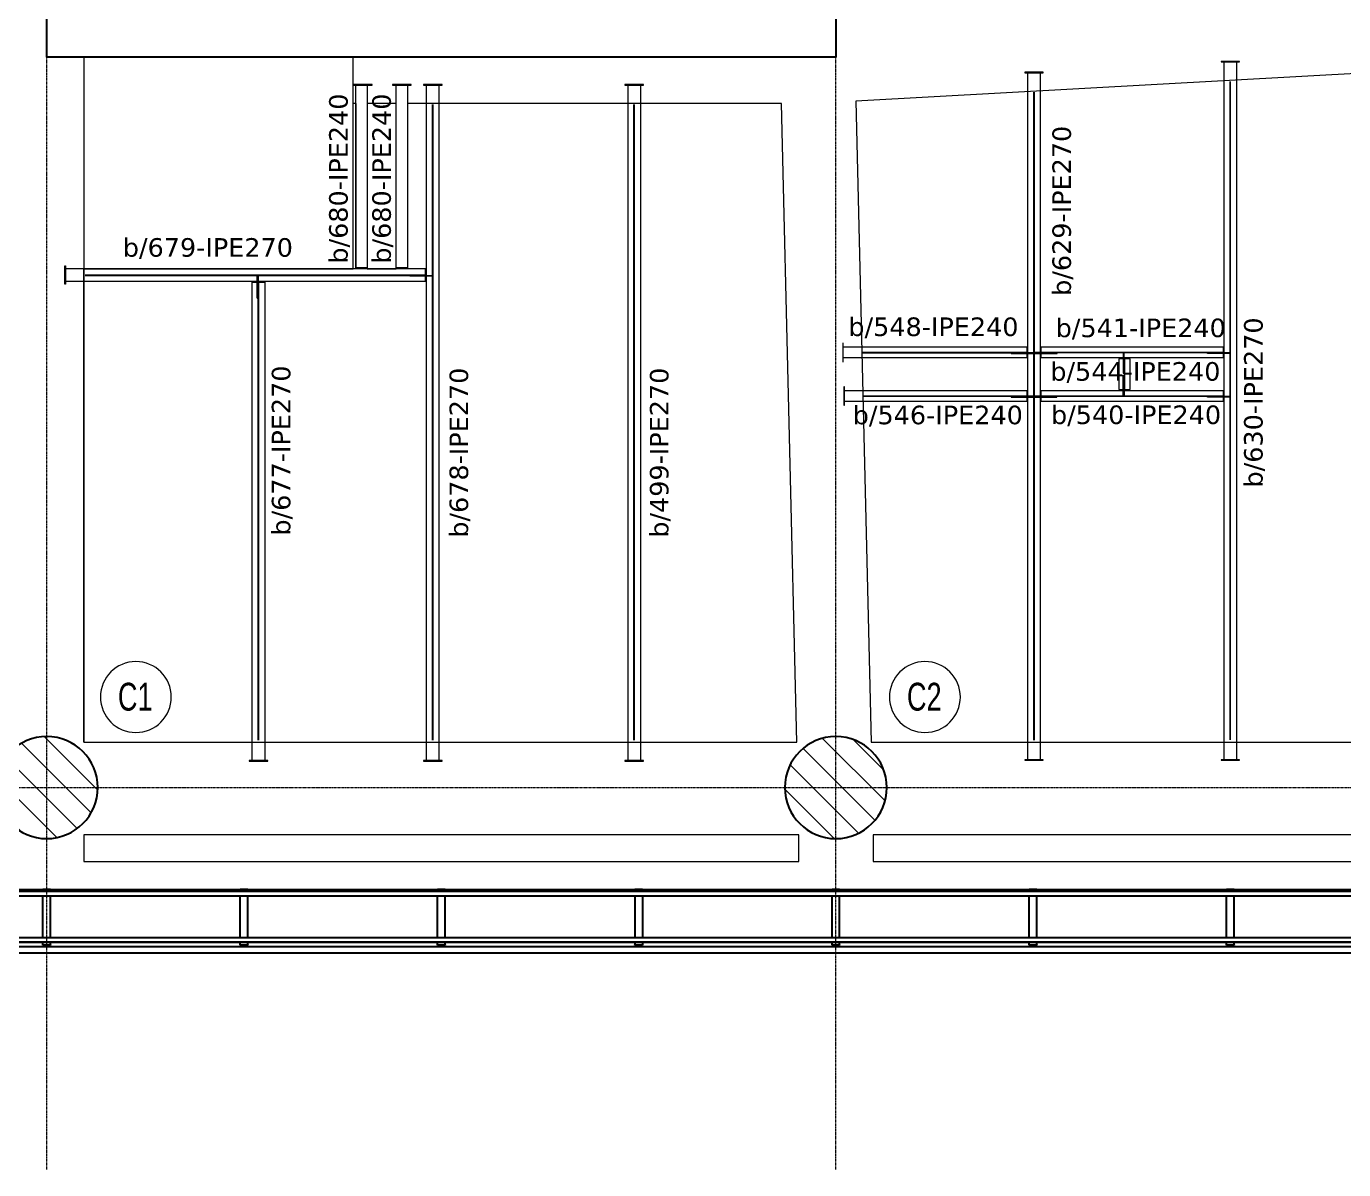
# Model space of a CAD drawing. Header units: millimetres. Extents: x 654 to 77164, y -21218 to 30031.
# Drawn here: x 13352 to 27543, y -4117 to 8203 of the extents above; entities that cross this region are included whole.
import ezdxf

# ---------------------------------------------------------------- set-up
doc = ezdxf.new("R2010")
doc.units = ezdxf.units.MM
doc.linetypes.add('Grid Line', pattern=[3.33375, 1.905, -0.47625, 0.47625, -0.47625])
for name, color, linetype, lineweight in [('0-1', 7, 'Continuous', 5), ('A_ALMA', 255, 'Continuous', 5), ('E_B_PLACA-1', 10, 'Continuous', 25), ('E_B_PLACA-2', 254, 'Continuous', 25), ('E_COLUMNAS', 1, 'Continuous', 18), ('E_COLUMNAS-3', 1, 'Continuous', 35), ('E_COLUMNAS-4', 1, 'Continuous', 25), ('E_EJES-1', 8, 'Grid Line', 9), ('E_MUROS-1', 2, 'Continuous', 25), ('E_TEXTO', 3, 'Continuous', 9), ('E_VIGAS', 5, 'Continuous', 9), ('E_VIGAS-1', 5, 'Continuous', 25), ('E_VIGAS-2', 10, 'Continuous', 25), ('I-WALL-1', 2, 'Continuous', 18), ('P-PLATINA', 6, 'Continuous', 15), ('VIGAS_HCB', 253, 'Continuous', 15)]:
    doc.layers.add(name, color=color, linetype=linetype, lineweight=lineweight)
doc.styles.add('Arial Narrow', font='', dxfattribs={"width": 0.85, "height": 0.3})
doc.styles.add('VERDANA', font='verdana.ttf')
doc.styles.get('Arial Narrow').set_extended_font_data('Arial Narrow')

# ---------------------------------------------------------------- blocks, each defined once
blk = doc.blocks.new('EST_SFM_VIGA-METALICA-SECCION-C - EST_SFM_VIGA-METALICA-UPN100-1527742-_58_00m_N_E_-NIVEL-15 DOC')
at = {"layer": 'E_VIGAS-2'}
for p, q in [((34.044, 0.018), (-34.827, 0.018)), ((-34.827, -0.032), (34.044, -0.032))]:
    blk.add_line(p, q, dxfattribs=at)
blk = doc.blocks.new('EST_SFM_VIGA-METALICA-SECCION-C - EST_SFM_VIGA-METALICA-UPN100-1527772-_58_00m_N_E_-NIVEL-15 DOC')
at = {"layer": 'E_VIGAS-2'}
for p, q in [((34.942, 0.032), (-34.929, 0.032)), ((-34.929, -0.018), (34.942, -0.018))]:
    blk.add_line(p, q, dxfattribs=at)
blk = doc.blocks.new('EST_SFM_VIGA-METALICA-SECCION-C - EST_SFM_VIGA-METALICA-UPN160-1579051-_58_00m_N_E_-NIVEL-15 DOC')
at = {"layer": 'E_VIGAS-1'}
for p, q in [((30.107, 0.047), (-30.264, 0.047)), ((-30.269, -0.018), (30.113, -0.018))]:
    blk.add_line(p, q, dxfattribs=at)
blk = doc.blocks.new('DCTIB_CNI_EST_MOD-1A-FAC_0001_rvt-1-_58_00m_N_E_-NIVEL-15 DOC')
at = {"layer": 'E_B_PLACA-1'}
for p, q in [((-74.597, 139.545), (-5.727, 139.545)), ((-5.177, 138.995), (-75.147, 138.995))]:
    blk.add_line(p, q, dxfattribs=at)
at = {"layer": 'E_B_PLACA-2'}
for p, q in [((-5.727, 139.545), (-74.597, 139.545)), ((-75.147, 138.995), (-5.177, 138.995))]:
    blk.add_line(p, q, dxfattribs=at)
at = {"layer": 'E_VIGAS-1'}
for p, q in [((-65.703, 139.567), (-65.621, 139.567)), ((-65.703, 139.545), (-65.703, 139.567)), ((-65.703, 139.045), (-65.703, 139.495)), ((-65.621, 139.545), (-65.621, 139.567)), ((-65.621, 139.045), (-65.621, 139.495)), ((-63.578, 139.567), (-63.496, 139.567)), ((-63.578, 139.545), (-63.578, 139.567)), ((-63.578, 139.045), (-63.578, 139.495)), ((-63.496, 139.545), (-63.496, 139.567)), ((-63.496, 139.045), (-63.496, 139.495)), ((-61.453, 139.567), (-61.371, 139.567)), ((-61.453, 139.545), (-61.453, 139.567)), ((-61.453, 139.045), (-61.453, 139.495)), ((-61.371, 139.545), (-61.371, 139.567)), ((-61.371, 139.045), (-61.371, 139.495)), ((-59.328, 139.567), (-59.246, 139.567)), ((-59.328, 139.567), (-59.328, 139.545)), ((-59.328, 139.495), (-59.328, 139.045)), ((-59.246, 139.567), (-59.246, 139.545)), ((-59.246, 139.495), (-59.246, 139.045)), ((-57.203, 139.567), (-57.121, 139.567)), ((-57.203, 139.545), (-57.203, 139.567)), ((-57.203, 139.045), (-57.203, 139.495)), ((-57.121, 139.545), (-57.121, 139.567)), ((-57.121, 139.045), (-57.121, 139.495)), ((-55.078, 139.567), (-54.996, 139.567)), ((-55.078, 139.545), (-55.078, 139.567)), ((-55.078, 139.045), (-55.078, 139.495)), ((-54.996, 139.545), (-54.996, 139.567)), ((-54.996, 139.045), (-54.996, 139.495)), ((-52.953, 139.567), (-52.871, 139.567)), ((-52.953, 139.545), (-52.953, 139.567)), ((-52.953, 139.045), (-52.953, 139.495)), ((-52.871, 139.545), (-52.871, 139.567)), ((-52.871, 139.045), (-52.871, 139.495)), ((-65.703, 138.967), (-65.703, 138.995)), ((-65.703, 138.966), (-65.703, 138.967)), ((-65.703, 138.967), (-65.621, 138.967)), ((-65.675, 138.966), (-65.703, 138.966)), ((-65.665, 138.961), (-65.665, 138.966)), ((-65.665, 138.947), (-65.665, 138.961)), ((-65.66, 138.966), (-65.66, 138.961)), ((-65.66, 138.961), (-65.66, 138.947)), ((-65.621, 138.966), (-65.649, 138.966)), ((-65.621, 138.967), (-65.621, 138.995)), ((-65.621, 138.967), (-65.621, 138.966)), ((-63.578, 138.967), (-63.578, 138.995)), ((-63.578, 138.966), (-63.578, 138.967)), ((-63.578, 138.967), (-63.496, 138.967)), ((-63.55, 138.966), (-63.578, 138.966)), ((-63.54, 138.961), (-63.54, 138.966)), ((-63.54, 138.947), (-63.54, 138.961)), ((-63.535, 138.966), (-63.535, 138.961)), ((-63.535, 138.961), (-63.535, 138.947)), ((-63.496, 138.966), (-63.524, 138.966)), ((-63.496, 138.967), (-63.496, 138.995)), ((-63.496, 138.967), (-63.496, 138.966)), ((-61.453, 138.967), (-61.453, 138.995)), ((-61.453, 138.966), (-61.453, 138.967)), ((-61.453, 138.967), (-61.371, 138.967)), ((-61.425, 138.966), (-61.453, 138.966)), ((-61.415, 138.961), (-61.415, 138.966)), ((-61.415, 138.947), (-61.415, 138.961)), ((-61.41, 138.966), (-61.41, 138.961)), ((-61.41, 138.961), (-61.41, 138.947)), ((-61.371, 138.966), (-61.399, 138.966)), ((-61.371, 138.967), (-61.371, 138.995)), ((-61.371, 138.967), (-61.371, 138.966)), ((-59.328, 138.995), (-59.328, 138.967)), ((-59.328, 138.967), (-59.246, 138.967)), ((-59.328, 138.966), (-59.328, 138.967)), ((-59.3, 138.966), (-59.328, 138.966)), ((-59.29, 138.961), (-59.29, 138.966)), ((-59.29, 138.947), (-59.29, 138.961)), ((-59.285, 138.966), (-59.285, 138.961)), ((-59.285, 138.961), (-59.285, 138.947)), ((-59.246, 138.966), (-59.274, 138.966)), ((-59.246, 138.995), (-59.246, 138.967)), ((-59.246, 138.967), (-59.246, 138.966)), ((-57.203, 138.967), (-57.203, 138.995)), ((-57.203, 138.966), (-57.203, 138.967)), ((-57.203, 138.967), (-57.121, 138.967)), ((-57.176, 138.966), (-57.203, 138.966)), ((-57.165, 138.961), (-57.165, 138.966)), ((-57.165, 138.947), (-57.165, 138.961)), ((-57.16, 138.966), (-57.16, 138.961)), ((-57.16, 138.961), (-57.16, 138.947)), ((-57.121, 138.966), (-57.149, 138.966)), ((-57.121, 138.967), (-57.121, 138.995)), ((-57.121, 138.967), (-57.121, 138.966)), ((-55.078, 138.967), (-55.078, 138.995)), ((-55.078, 138.966), (-55.078, 138.967)), ((-55.078, 138.967), (-54.996, 138.967)), ((-55.05, 138.966), (-55.078, 138.966)), ((-55.04, 138.961), (-55.04, 138.966)), ((-55.04, 138.947), (-55.04, 138.961)), ((-55.035, 138.966), (-55.035, 138.961)), ((-55.035, 138.961), (-55.035, 138.947)), ((-54.996, 138.966), (-55.024, 138.966)), ((-54.996, 138.967), (-54.996, 138.995)), ((-54.996, 138.967), (-54.996, 138.966)), ((-52.953, 138.967), (-52.953, 138.995)), ((-52.953, 138.966), (-52.953, 138.967)), ((-52.953, 138.967), (-52.871, 138.967)), ((-52.925, 138.966), (-52.953, 138.966)), ((-52.915, 138.961), (-52.915, 138.966)), ((-52.915, 138.947), (-52.915, 138.961)), ((-52.91, 138.966), (-52.91, 138.961)), ((-52.91, 138.961), (-52.91, 138.947)), ((-52.871, 138.966), (-52.899, 138.966)), ((-52.871, 138.967), (-52.871, 138.995)), ((-52.871, 138.967), (-52.871, 138.966))]:
    blk.add_line(p, q, dxfattribs=at)
for points, knots in [([(-65.675, 138.966), (-65.674, 138.966), (-65.673, 138.966), (-65.67, 138.966), (-65.668, 138.965), (-65.666, 138.964), (-65.665, 138.963), (-65.665, 138.962), (-65.665, 138.961)], [0, 0, 0, 0, 0.142857, 0.285714, 0.428571, 0.571429, 0.785714, 1, 1, 1, 1]), ([(-65.665, 138.961), (-65.665, 138.962), (-65.665, 138.963), (-65.667, 138.965), (-65.668, 138.965), (-65.67, 138.966), (-65.671, 138.966), (-65.672, 138.966), (-65.674, 138.966), (-65.675, 138.966)], [0, 0, 0, 0, 0.285714, 0.428571, 0.571429, 0.678571, 0.732143, 0.785714, 1, 1, 1, 1]), ([(-65.649, 138.966), (-65.65, 138.966), (-65.651, 138.966), (-65.654, 138.966), (-65.656, 138.965), (-65.658, 138.964), (-65.659, 138.963), (-65.66, 138.962), (-65.66, 138.961)], [0, 0, 0, 0, 0.142857, 0.285714, 0.428571, 0.571429, 0.785714, 1, 1, 1, 1]), ([(-65.66, 138.961), (-65.66, 138.962), (-65.659, 138.963), (-65.658, 138.965), (-65.656, 138.965), (-65.655, 138.966), (-65.654, 138.966), (-65.652, 138.966), (-65.65, 138.966), (-65.649, 138.966)], [0, 0, 0, 0, 0.285714, 0.428571, 0.571429, 0.678571, 0.732143, 0.785714, 1, 1, 1, 1]), ([(-63.55, 138.966), (-63.549, 138.966), (-63.548, 138.966), (-63.545, 138.966), (-63.543, 138.965), (-63.541, 138.964), (-63.54, 138.963), (-63.54, 138.962), (-63.54, 138.961)], [0, 0, 0, 0, 0.142857, 0.285714, 0.428571, 0.571429, 0.785714, 1, 1, 1, 1]), ([(-63.54, 138.961), (-63.54, 138.962), (-63.54, 138.963), (-63.542, 138.965), (-63.543, 138.965), (-63.545, 138.966), (-63.546, 138.966), (-63.547, 138.966), (-63.549, 138.966), (-63.55, 138.966)], [0, 0, 0, 0, 0.285714, 0.428571, 0.571429, 0.678571, 0.732143, 0.785714, 1, 1, 1, 1]), ([(-63.524, 138.966), (-63.525, 138.966), (-63.526, 138.966), (-63.529, 138.966), (-63.531, 138.965), (-63.533, 138.964), (-63.534, 138.963), (-63.535, 138.962), (-63.535, 138.961)], [0, 0, 0, 0, 0.142857, 0.285714, 0.428571, 0.571429, 0.785714, 1, 1, 1, 1]), ([(-63.535, 138.961), (-63.535, 138.962), (-63.534, 138.963), (-63.533, 138.965), (-63.531, 138.965), (-63.53, 138.966), (-63.529, 138.966), (-63.527, 138.966), (-63.525, 138.966), (-63.524, 138.966)], [0, 0, 0, 0, 0.285714, 0.428571, 0.571429, 0.678571, 0.732143, 0.785714, 1, 1, 1, 1]), ([(-61.425, 138.966), (-61.424, 138.966), (-61.423, 138.966), (-61.42, 138.966), (-61.418, 138.965), (-61.416, 138.964), (-61.415, 138.963), (-61.415, 138.962), (-61.415, 138.961)], [0, 0, 0, 0, 0.142857, 0.285714, 0.428571, 0.571429, 0.785714, 1, 1, 1, 1]), ([(-61.415, 138.961), (-61.415, 138.962), (-61.415, 138.963), (-61.417, 138.965), (-61.418, 138.965), (-61.42, 138.966), (-61.421, 138.966), (-61.422, 138.966), (-61.424, 138.966), (-61.425, 138.966)], [0, 0, 0, 0, 0.285714, 0.428571, 0.571429, 0.678571, 0.732143, 0.785714, 1, 1, 1, 1]), ([(-61.399, 138.966), (-61.4, 138.966), (-61.401, 138.966), (-61.404, 138.966), (-61.406, 138.965), (-61.408, 138.964), (-61.409, 138.963), (-61.41, 138.962), (-61.41, 138.961)], [0, 0, 0, 0, 0.142857, 0.285714, 0.428571, 0.571429, 0.785714, 1, 1, 1, 1]), ([(-61.41, 138.961), (-61.41, 138.962), (-61.409, 138.963), (-61.408, 138.965), (-61.406, 138.965), (-61.405, 138.966), (-61.404, 138.966), (-61.402, 138.966), (-61.4, 138.966), (-61.399, 138.966)], [0, 0, 0, 0, 0.285714, 0.428571, 0.571429, 0.678571, 0.732143, 0.785714, 1, 1, 1, 1]), ([(-59.29, 138.961), (-59.29, 138.962), (-59.29, 138.963), (-59.292, 138.965), (-59.293, 138.965), (-59.295, 138.966), (-59.296, 138.966), (-59.297, 138.966), (-59.299, 138.966), (-59.3, 138.966)], [0, 0, 0, 0, 0.285714, 0.428571, 0.571429, 0.678571, 0.732143, 0.785714, 1, 1, 1, 1]), ([(-59.3, 138.966), (-59.299, 138.966), (-59.298, 138.966), (-59.295, 138.966), (-59.293, 138.965), (-59.291, 138.964), (-59.29, 138.963), (-59.29, 138.962), (-59.29, 138.961)], [0, 0, 0, 0, 0.142857, 0.285714, 0.428571, 0.571429, 0.785714, 1, 1, 1, 1]), ([(-59.285, 138.961), (-59.285, 138.962), (-59.284, 138.963), (-59.283, 138.965), (-59.281, 138.965), (-59.28, 138.966), (-59.279, 138.966), (-59.277, 138.966), (-59.275, 138.966), (-59.274, 138.966)], [0, 0, 0, 0, 0.285714, 0.428571, 0.571429, 0.678571, 0.732143, 0.785714, 1, 1, 1, 1]), ([(-59.274, 138.966), (-59.275, 138.966), (-59.276, 138.966), (-59.279, 138.966), (-59.281, 138.965), (-59.283, 138.964), (-59.284, 138.963), (-59.285, 138.962), (-59.285, 138.961)], [0, 0, 0, 0, 0.142857, 0.285714, 0.428571, 0.571429, 0.785714, 1, 1, 1, 1]), ([(-57.176, 138.966), (-57.175, 138.966), (-57.173, 138.966), (-57.171, 138.966), (-57.168, 138.965), (-57.167, 138.964), (-57.165, 138.963), (-57.165, 138.962), (-57.165, 138.961)], [0, 0, 0, 0, 0.142857, 0.285714, 0.428571, 0.571429, 0.785714, 1, 1, 1, 1]), ([(-57.165, 138.961), (-57.165, 138.962), (-57.165, 138.963), (-57.167, 138.965), (-57.168, 138.965), (-57.17, 138.966), (-57.171, 138.966), (-57.173, 138.966), (-57.174, 138.966), (-57.176, 138.966)], [0, 0, 0, 0, 0.285714, 0.428571, 0.571429, 0.678571, 0.732143, 0.785714, 1, 1, 1, 1]), ([(-57.149, 138.966), (-57.15, 138.966), (-57.152, 138.966), (-57.154, 138.966), (-57.156, 138.965), (-57.158, 138.964), (-57.16, 138.963), (-57.16, 138.962), (-57.16, 138.961)], [0, 0, 0, 0, 0.142857, 0.285714, 0.428571, 0.571429, 0.785714, 1, 1, 1, 1]), ([(-57.16, 138.961), (-57.16, 138.962), (-57.159, 138.963), (-57.158, 138.965), (-57.156, 138.965), (-57.155, 138.966), (-57.154, 138.966), (-57.152, 138.966), (-57.15, 138.966), (-57.149, 138.966)], [0, 0, 0, 0, 0.285714, 0.428571, 0.571429, 0.678571, 0.732143, 0.785714, 1, 1, 1, 1]), ([(-55.05, 138.966), (-55.049, 138.966), (-55.048, 138.966), (-55.045, 138.966), (-55.043, 138.965), (-55.041, 138.964), (-55.04, 138.963), (-55.04, 138.962), (-55.04, 138.961)], [0, 0, 0, 0, 0.142857, 0.285714, 0.428571, 0.571429, 0.785714, 1, 1, 1, 1]), ([(-55.04, 138.961), (-55.04, 138.962), (-55.04, 138.963), (-55.042, 138.965), (-55.043, 138.965), (-55.045, 138.966), (-55.046, 138.966), (-55.047, 138.966), (-55.049, 138.966), (-55.05, 138.966)], [0, 0, 0, 0, 0.285714, 0.428571, 0.571429, 0.678571, 0.732143, 0.785714, 1, 1, 1, 1]), ([(-55.024, 138.966), (-55.025, 138.966), (-55.026, 138.966), (-55.029, 138.966), (-55.031, 138.965), (-55.033, 138.964), (-55.034, 138.963), (-55.035, 138.962), (-55.035, 138.961)], [0, 0, 0, 0, 0.142857, 0.285714, 0.428571, 0.571429, 0.785714, 1, 1, 1, 1]), ([(-55.035, 138.961), (-55.035, 138.962), (-55.034, 138.963), (-55.033, 138.965), (-55.031, 138.965), (-55.03, 138.966), (-55.029, 138.966), (-55.027, 138.966), (-55.025, 138.966), (-55.024, 138.966)], [0, 0, 0, 0, 0.285714, 0.428571, 0.571429, 0.678571, 0.732143, 0.785714, 1, 1, 1, 1]), ([(-52.925, 138.966), (-52.924, 138.966), (-52.923, 138.966), (-52.92, 138.966), (-52.918, 138.965), (-52.916, 138.964), (-52.915, 138.963), (-52.915, 138.962), (-52.915, 138.961)], [0, 0, 0, 0, 0.142857, 0.285714, 0.428571, 0.571429, 0.785714, 1, 1, 1, 1]), ([(-52.915, 138.961), (-52.915, 138.962), (-52.915, 138.963), (-52.917, 138.965), (-52.918, 138.965), (-52.92, 138.966), (-52.921, 138.966), (-52.922, 138.966), (-52.924, 138.966), (-52.925, 138.966)], [0, 0, 0, 0, 0.285714, 0.428571, 0.571429, 0.678571, 0.732143, 0.785714, 1, 1, 1, 1]), ([(-52.899, 138.966), (-52.9, 138.966), (-52.901, 138.966), (-52.904, 138.966), (-52.906, 138.965), (-52.908, 138.964), (-52.909, 138.963), (-52.91, 138.962), (-52.91, 138.961)], [0, 0, 0, 0, 0.142857, 0.285714, 0.428571, 0.571429, 0.785714, 1, 1, 1, 1]), ([(-52.91, 138.961), (-52.91, 138.962), (-52.909, 138.963), (-52.908, 138.965), (-52.906, 138.965), (-52.905, 138.966), (-52.904, 138.966), (-52.902, 138.966), (-52.9, 138.966), (-52.899, 138.966)], [0, 0, 0, 0, 0.285714, 0.428571, 0.571429, 0.678571, 0.732143, 0.785714, 1, 1, 1, 1])]:
    blk.add_open_spline(points, degree=3, knots=knots, dxfattribs=at)
for name, p in [('EST_SFM_VIGA-METALICA-SECCION-C - EST_SFM_VIGA-METALICA-UPN100-1527742-_58_00m_N_E_-NIVEL-15 DOC', (-39.77, 139.527)), ('EST_SFM_VIGA-METALICA-SECCION-C - EST_SFM_VIGA-METALICA-UPN160-1579051-_58_00m_N_E_-NIVEL-15 DOC', (-40.084, 138.9)), ('EST_SFM_VIGA-METALICA-SECCION-C - EST_SFM_VIGA-METALICA-UPN100-1527772-_58_00m_N_E_-NIVEL-15 DOC', (-40.169, 139.013))]:
    blk.add_blockref(name, p, dxfattribs=at)
blk = doc.blocks.new('EST_SCM_COLUMNA-SECCION-CIRCULAR - EST_SCM_COLUMNA-CONCRETO-CIRCULAR_Ø_110cm-1246218-_58_00m_N_E_-NIVEL-15 DOC')
at = {"layer": 'E_COLUMNAS'}
h = blk.add_hatch(dxfattribs=at)
h.set_pattern_fill('FP_6', color=256, style=0, pattern_type=2)
h.set_pattern_definition([(135, (65.662, -140.662), (-0.15909903, -0.15909903), [])])
h.paths.add_polyline_path([(0.041, -0.548), (0.122, -0.536), (0.201, -0.512), (0.275, -0.476), (0.343, -0.43), (0.403, -0.374), (0.454, -0.31), (0.496, -0.239), (0.526, -0.162), (0.544, -0.082), (0.55, 0), (0.544, 0.082), (0.526, 0.162), (0.492, 0.245), (0.454, 0.31), (0.403, 0.374), (0.343, 0.43), (0.275, 0.476), (0.201, 0.512), (0.122, 0.536), (0.041, 0.548), (-0.041, 0.548), (-0.122, 0.536), (-0.201, 0.512), (-0.275, 0.476), (-0.343, 0.43), (-0.403, 0.374), (-0.454, 0.31), (-0.496, 0.239), (-0.526, 0.162), (-0.544, 0.082), (-0.55, 0), (-0.544, -0.082), (-0.526, -0.162), (-0.496, -0.239), (-0.454, -0.31), (-0.403, -0.374), (-0.343, -0.43), (-0.275, -0.476), (-0.201, -0.512), (-0.122, -0.536), (-0.041, -0.548)])
at = {"layer": 'E_COLUMNAS-4'}
for start, end in [(360, 180), (180, 360)]:
    blk.add_arc((0, 0), 0.55, start, end, dxfattribs=at)
blk = doc.blocks.new('EST_SCM_COLUMNA-SECCION-CIRCULAR - EST_SCM_COLUMNA-CONCRETO-CIRCULAR_Ø_110cm-V11-_58_00m_N_E_-NIVEL-15 DOC')
at = {"layer": 'E_COLUMNAS'}
h = blk.add_hatch(dxfattribs=at)
h.set_pattern_fill('FP_8', color=256, style=0, pattern_type=2)
h.set_pattern_definition([(135, (57.162, -140.662), (-0.15909903, -0.15909903), [])])
h.paths.add_polyline_path([(0.041, -0.548), (0.122, -0.536), (0.201, -0.512), (0.275, -0.476), (0.343, -0.43), (0.403, -0.374), (0.454, -0.31), (0.496, -0.239), (0.526, -0.162), (0.544, -0.082), (0.55, 0), (0.544, 0.082), (0.526, 0.162), (0.496, 0.239), (0.454, 0.31), (0.403, 0.374), (0.343, 0.43), (0.275, 0.476), (0.201, 0.512), (0.122, 0.536), (0.041, 0.548), (-0.041, 0.548), (-0.122, 0.536), (-0.201, 0.512), (-0.275, 0.476), (-0.343, 0.43), (-0.403, 0.374), (-0.454, 0.31), (-0.496, 0.239), (-0.526, 0.162), (-0.544, 0.082), (-0.55, 0), (-0.544, -0.082), (-0.526, -0.162), (-0.496, -0.239), (-0.454, -0.31), (-0.403, -0.374), (-0.343, -0.43), (-0.275, -0.476), (-0.201, -0.512), (-0.122, -0.536), (-0.041, -0.548)])
at = {"layer": 'E_COLUMNAS-4'}
for start, end in [(360, 180), (180, 360)]:
    blk.add_arc((0, 0), 0.55, start, end, dxfattribs=at)
blk = doc.blocks.new('CNI_TAG COLUMNAS CONCRETO MARCA - CNI_COLUMNA CONCRETO-582370-_58_00m_N_E_-NIVEL-15 DOC')
at = {"layer": 'E_TEXTO'}
for start, end in [(360, 180), (180, 360)]:
    blk.add_arc((0.000261, -0.000148), 0.002545, start, end, dxfattribs=at)

msp = doc.modelspace()

# ---------------------------------------------------------------- linework, layer by layer
at = {"layer": 'A_ALMA'}
for p, q in [((26318.8, 512.8), (26318.8, 7609.3)), ((26325.4, 512.8), (26325.4, 7609.3)), ((24204, 510), (24204, 7492.5)), ((24210.6, 510), (24210.6, 7492.5)), ((17726.5, 510), (17726.5, 7360.1)), ((17733.1, 510), (17733.1, 7360.1)), ((19897.7, 510), (19897.7, 7360.1)), ((19904.3, 510), (19904.3, 7360.1)), ((13984.8, 5525.9), (17649.6, 5525.9)), ((13984.8, 5519.3), (17649.6, 5519.3)), ((15848.8, 510), (15848.8, 5445.1)), ((15848.8, 510), (15848.8, 5442.3)), ((15855.4, 510), (15855.4, 5445.1)), ((15855.4, 510), (15855.4, 5442.3)), ((22362.1, 4691.9), (24129.8, 4691.9)), ((22362.1, 4685.7), (24130.8, 4685.7)), ((24284.8, 4693), (26244.6, 4693)), ((24285.8, 4686.8), (26245.6, 4686.8)), ((25179.2, 4467), (25179.2, 4618.7)), ((25185.4, 4288.7), (25185.4, 4619.5)), ((25180.2, 4288.7), (25180.2, 4442.8)), ((22374.8, 4222.2), (24129.4, 4222.2)), ((22374.8, 4216), (24129.4, 4216)), ((24285.8, 4222.2), (26245.6, 4222.2)), ((24285.8, 4216), (26245.6, 4216))]:
    msp.add_line(p, q, dxfattribs=at)
at = {"layer": 'E_EJES-1'}
for p, q in [((13572.1, -4117.1), (13572.1, 29130.8)), ((22072.1, -4117.1), (22072.1, 29130.8)), ((1554, 0), (76264.1, 0))]:
    msp.add_line(p, q, dxfattribs=at)
at = {"layer": 'E_MUROS-1'}
msp.add_lwpolyline([(22072.2, 17630.2), (22072.2, 17130.2), (17672.2, 17130.2), (17672.2, 8370.2), (22072.2, 8370.2), (22072.2, 7870.2), (13572.2, 7870.2), (13572.2, 8370.2), (17272.2, 8370.2), (17272.2, 17130.2), (13572.2, 17130.2), (13572.2, 17630.2)], close=True, dxfattribs=at)
at = {"layer": 'E_VIGAS', "color": 30, "true_color": 0xf26722}
for points in [[(11173.1, 26595.9), (11173.1, -1095.9), (66973.3, -1095.8), (66973.3, 26595.9)], [(30273.1, 490.1), (30273.1, 7837.5), (22287, 7396.4), (22453, 490.1)]]:
    msp.add_lwpolyline(points, close=True, dxfattribs=at)
for points in [[(13973.1, 7870.2), (13973.1, 5590.1), (16872.1, 5590.1), (16873.1, 7370.2), (16873.1, 7870.2)], [(13973.1, 490.1), (13973.1, 5590.1), (13973.1, 490.1), (17587.1, 490.1), (21652.7, 490.1), (21487.4, 7370.2), (21487.4, 7370.2), (17457.1, 7370.1), (17457.1, 7370.1)], [(16903.6, 5590.1), (16903.6, 7370.1), (16873.1, 7370.1)], [(17336.9, 7370.1), (17022.1, 7370.1), (17022.1, 5590.1), (17337.1, 5590.1), (17337.1, 7370.1)], [(21673.1, -795.9), (21673.1, -509.9), (13973.1, -509.9), (13973.1, -795.9), (21673.1, -795.9)], [(22473.1, -795.9), (30273.1, -795.9), (30273.1, -509.9), (22473.1, -509.9), (22473.1, -795.9)]]:
    msp.add_lwpolyline(points, dxfattribs=at)
at = {"layer": 'I-WALL-1'}
for p, q in [((13572.3, 8370.1), (13572.3, 7870.1)), ((22072.3, 7870.1), (22072.3, 8370.1)), ((13572.3, 7870.1), (22072.3, 7870.1))]:
    msp.add_line(p, q, dxfattribs=at)
at = {"layer": 'P-PLATINA'}
for points in [[(15838.8, 5275.3), (15848.8, 5275.3), (15848.8, 5519.3), (15838.8, 5519.3)], [(15838.8, 5519.3), (15848.8, 5519.3), (15848.8, 5275.3), (15838.8, 5275.3)], [(17726.5, 5519.3), (17726.5, 5509.3), (17482.5, 5509.3), (17482.5, 5519.3)], [(23961, 4685.7), (23961, 4675.7), (24205, 4675.7), (24205, 4685.7)], [(24211.6, 4686.8), (24211.6, 4676.8), (24455.6, 4676.8), (24455.6, 4686.8)], [(25179.2, 4467), (25179.2, 4686.8), (25169.2, 4686.8), (25169.2, 4467)], [(26319.8, 4686.8), (26319.8, 4676.8), (26075.8, 4676.8), (26075.8, 4686.8)], [(25169.2, 4442.8), (25179.2, 4442.8), (25179.2, 4223), (25169.2, 4223)], [(23959.6, 4216), (23959.6, 4206), (24203.6, 4206), (24203.6, 4216)], [(24210.2, 4216), (24210.2, 4206), (24454.2, 4206), (24454.2, 4216)], [(26318.4, 4216), (26318.4, 4206), (26074.4, 4206), (26074.4, 4216)]]:
    msp.add_lwpolyline(points, close=True, dxfattribs=at)
at = {"layer": 'VIGAS_HCB', "color": 8}
for points in [[(26422.1, 7825.3), (26222.1, 7825.3), (26222.1, 7819.3), (26422.1, 7819.3)], [(24307.3, 7708.5), (24107.3, 7708.5), (24107.3, 7702.5), (24307.3, 7702.5)], [(17077.1, 7576.1), (16877.1, 7576.1), (16877.1, 7570.1), (17077.1, 7570.1)], [(17497.1, 7576.1), (17297.1, 7576.1), (17297.1, 7570.1), (17497.1, 7570.1)], [(17829.8, 7576.1), (17629.8, 7576.1), (17629.8, 7570.1), (17829.8, 7570.1)], [(20001, 7576.1), (19801, 7576.1), (19801, 7570.1), (20001, 7570.1)], [(22146.1, 4788.8), (22146.1, 4588.8), (22152.1, 4588.8), (22152.1, 4788.8)], [(22158.8, 4318.9), (22158.8, 4118.9), (22164.8, 4118.9), (22164.8, 4318.9)], [(15952.1, 290.1), (15752.1, 290.1), (15752.1, 284.1), (15952.1, 284.1)], [(17829.8, 290.1), (17629.8, 290.1), (17629.8, 284.1), (17829.8, 284.1)], [(20001, 290.1), (19801, 290.1), (19801, 284.1), (20001, 284.1)], [(24307.3, 300), (24107.3, 300), (24107.3, 294), (24307.3, 294)], [(26422.1, 300), (26222.1, 300), (26222.1, 294), (26422.1, 294)]]:
    msp.add_lwpolyline(points, close=True, dxfattribs=at)
at = {"layer": 'VIGAS_HCB'}
for points in [[(26254.6, 7819.3), (26389.6, 7819.3), (26389.6, 300), (26254.6, 300)], [(24139.8, 7702.5), (24274.8, 7702.5), (24274.8, 300), (24139.8, 300)], [(16902.1, 7570.1), (17022.1, 7570.1), (17022.1, 5600.1), (16902.1, 5600.1)], [(17337.1, 7570.1), (17457.1, 7570.1), (17457.1, 5600.1), (17337.1, 5600.1)], [(17662.3, 7570.1), (17797.3, 7570.1), (17797.3, 290.1), (17662.3, 290.1)], [(19833.5, 7570.1), (19968.5, 7570.1), (19968.5, 290.1), (19833.5, 290.1)], [(13773.1, 5622.6), (13773.1, 5422.6), (13767.1, 5422.6), (13767.1, 5622.6)], [(13773.1, 5455.1), (17652.3, 5455.1), (17652.3, 5590.1), (13773.1, 5590.1)], [(15784.6, 5445.1), (15919.6, 5445.1), (15919.6, 290.1), (15784.6, 290.1)], [(24129.8, 4629.1), (22152.1, 4628.8), (22152.1, 4748.8), (24129.8, 4749.1)], [(26244.6, 4629.1), (24284.8, 4629.1), (24284.8, 4749.1), (26244.6, 4749.1)], [(25122.3, 4288.7), (25242.3, 4288.7), (25242.3, 4619.5), (25122.3, 4619.5)], [(24129.4, 4159.1), (22164.8, 4158.9), (22164.8, 4278.9), (24129.4, 4279.1)], [(26245.6, 4159.1), (24285.8, 4158.3), (24285.8, 4278.3), (26245.6, 4279.1)]]:
    msp.add_lwpolyline(points, close=True, dxfattribs=at)

# ---------------------------------------------------------------- block references
at = {"layer": '0-1', "xscale": 1000, "yscale": 1000, "zscale": 1000}
msp.add_blockref('DCTIB_CNI_EST_MOD-1A-FAC_0001_rvt-1-_58_00m_N_E_-NIVEL-15 DOC', (79234.2, -140662.4), dxfattribs=at)
at = {"layer": 'E_COLUMNAS-3', "xscale": 1000, "yscale": 1000, "zscale": 1000}
for name, p in [('EST_SCM_COLUMNA-SECCION-CIRCULAR - EST_SCM_COLUMNA-CONCRETO-CIRCULAR_Ø_110cm-1246218-_58_00m_N_E_-NIVEL-15 DOC', (13572.1, 0)), ('EST_SCM_COLUMNA-SECCION-CIRCULAR - EST_SCM_COLUMNA-CONCRETO-CIRCULAR_Ø_110cm-V11-_58_00m_N_E_-NIVEL-15 DOC', (22072.1, 0))]:
    msp.add_blockref(name, p, dxfattribs=at)
at = {"layer": 'E_TEXTO', "xscale": 149999.9999999999, "yscale": 149999.9999999999, "zscale": 149999.9999999999}
for p in [(14492.6, 997.9), (22992.6, 997.9)]:
    msp.add_blockref('CNI_TAG COLUMNAS CONCRETO MARCA - CNI_COLUMNA CONCRETO-582370-_58_00m_N_E_-NIVEL-15 DOC', p, dxfattribs=at)

# ---------------------------------------------------------------- texts
at = {"layer": 'E_TEXTO', "char_height": 200, "width": 1206.139, "attachment_point": 1, "rotation": 90, "style": 'VERDANA'}
for s, insert in [('b/680-IPE240', (16613.5, 5645.7)), ('b/680-IPE240', (17078.5, 5645.7)), ('b/629-IPE270', (24404.9, 5298.5)), ('b/630-IPE270', (26469.7, 3233.5)), ('b/677-IPE270', (15995.9, 2715.3)), ('b/678-IPE270', (17910.9, 2692.3)), ('b/499-IPE270', (20069.3, 2692.3))]:
    msp.add_mtext(s, dxfattribs=dict(at, insert=insert))
at = {"layer": 'E_TEXTO', "attachment_point": 1}
for s, insert, char_height, width, style in [('b/679-IPE270', (14391.3, 5920.3), 200, 1206.139, 'VERDANA'), ('b/548-IPE240', (22207.5, 5065.6), 200, 1206.139, 'VERDANA'), ('b/541-IPE240', (24440.5, 5053.5), 200, 1206.139, 'VERDANA'), ('b/544-IPE240', (24382.6, 4584.5), 200, 1206.139, 'VERDANA'), ('b/546-IPE240', (22254.3, 4115.1), 200, 1206.139, 'VERDANA'), ('b/540-IPE240', (24390.1, 4117.3), 200, 1206.139, 'VERDANA'), ('C1', (14338.3, 1129.1), 300, 459.968, 'Arial Narrow'), ('C2', (22838.3, 1129.1), 300, 459.968, 'Arial Narrow')]:
    msp.add_mtext(s, dxfattribs=dict(at, insert=insert, char_height=char_height, width=width, style=style))

doc.saveas('drawing.dxf')
